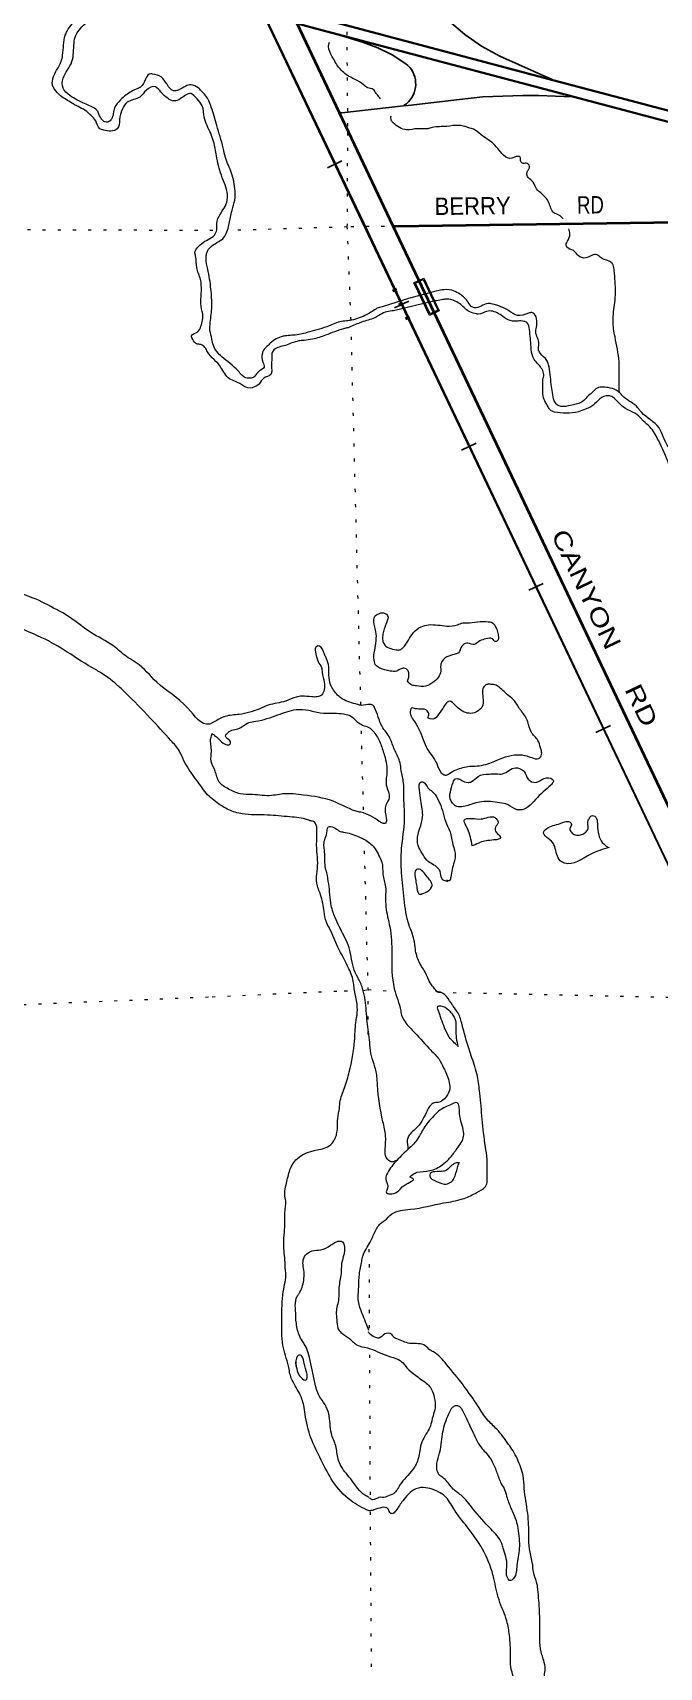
# Model space of a CAD drawing. Header units: feet. Extents: x -6 to 252658, y -374658 to -170635.
# Drawn here: x 113681 to 118007, y -203952 to -192670 of the extents above; entities that cross this region are included whole.
import ezdxf

# ---------------------------------------------------------------- set-up
doc = ezdxf.new("R2010")
doc.units = ezdxf.units.FT
doc.header["$LTSCALE"] = 70
doc.linetypes.add('DOTTED', pattern=[1.5, 0.3, -1.2])
for name, color, linetype, lineweight in [('18', 7, 'Continuous', 35), ('19', 7, 'Continuous', 25), ('26', 7, 'Continuous', 40), ('27', 7, 'Continuous', 13), ('30', 7, 'Continuous', 13), ('34', 7, 'Continuous', 25), ('39', 7, 'Continuous', 13), ('61', 7, 'Continuous', 13), ('7', 7, 'DOTTED', 13)]:
    doc.layers.add(name, color=color, linetype=linetype, lineweight=lineweight)

msp = doc.modelspace()

# ---------------------------------------------------------------- linework, layer by layer
at = {"layer": '18'}
for p, q in [((117417.56, -193113.33), (115746.32, -192671.2)), ((118753.66, -193389.21), (117281.18, -192999.66))]:
    msp.add_line(p, q, dxfattribs=at)
for points in [[(117281.18, -192999.66), (115617.65, -192559.58), (115573.88, -192548)], [(115746.32, -192671.2), (115599.2, -192632.28), (115505.7, -192607.54)], [(120067.96, -193779.95), (119774.53, -193731.86), (119626.89, -193697.23), (119607.36, -193692.64), (119586.89, -193687.23), (117417.56, -193113.33)]]:
    msp.add_lwpolyline(points, dxfattribs=at)
at = {"layer": '19'}
for points in [[(117281.18, -192999.66), (117271, -192995.12), (116904.7, -192831.49), (116780.24, -192763.56), (116663.56, -192682.99), (116555.95, -192590.67), (116458.57, -192487.61), (116441.82, -192467.12), (116425.42, -192447.06), (116411.85, -192427.12), (116407.02, -192420.02), (116363.59, -192365.7), (116314.71, -192316.23), (116260.94, -192272.14), (116231.51, -192253.44), (116200.29, -192237.92), (116167.61, -192225.75), (116133.84, -192217.06), (116099.35, -192211.95), (116064.52, -192210.47), (116029.72, -192212.64)], [(116240.75, -193175.52), (116246.54, -193171.73), (116261.41, -193160.57), (116275.04, -193147.92), (116287.26, -193133.9), (116297.96, -193118.69), (116307.01, -193102.45), (116314.31, -193085.34), (116319.78, -193067.57), (116323.37, -193049.32), (116325.03, -193030.8), (116324.74, -193012.2), (116322.51, -192993.74), (116318.36, -192975.61), (116312.34, -192958.02), (116304.52, -192941.15), (116294.97, -192925.19), (116283.81, -192910.31), (116271.15, -192896.69), (116257.14, -192884.46), (116162.74, -192824.19), (116062.56, -192774.12), (115957.69, -192734.8), (115756.18, -192674.17), (115746.32, -192671.2)], [(116240.75, -193175.52), (116272, -193172.05), (116489, -193147.05), (116627.11, -193130.95), (116788.5, -193112.35), (117065.02, -193103.6), (117172, -193103.05), (117407.56, -193112.91), (117417.56, -193113.33)], [(115798.66, -193224.64), (115815, -193222.83), (116240.75, -193175.52)]]:
    msp.add_lwpolyline(points, dxfattribs=at)
at = {"layer": '26'}
for p, q in [((115798.66, -193224.64), (115505.7, -192607.54)), ((118121.06, -198116.59), (116454.97, -194607.11))]:
    msp.add_line(p, q, dxfattribs=at)
for points in [[(116454.97, -194607.11), (116169.59, -194006.01), (115798.66, -193224.64)], [(116169.59, -194006.01), (116186, -194005.81), (118454.83, -193973.94), (118481.85, -193973.04)]]:
    msp.add_lwpolyline(points, dxfattribs=at)
at = {"layer": '34'}
for p, q in [((115715.01, -193602.95), (115814.88, -193555.42)), ((116047.23, -194154.32), (118502.9, -199330.27)), ((116178.1, -194570), (116277.98, -194522.47)), ((116642.32, -195551.55), (116742.19, -195504.02)), ((117105.41, -196518.6), (117205.29, -196471.07)), ((117569.63, -197500.16), (117669.5, -197452.63))]:
    msp.add_line(p, q, dxfattribs=at)
at = {"layer": '34', "lineweight": 13}
msp.add_lwpolyline([(111225.53, -184025.6), (113413, -188635.05), (115167.72, -192322.33), (115998.91, -194068.95), (122127.45, -206947.18)], dxfattribs=at)
at = {"layer": '34'}
for points in [[(116047.23, -194154.32), (115991.55, -194036.96), (115139.17, -192249.56)], [(115291.08, -192579), (115999.9, -194068.48), (122128.44, -206946.71)]]:
    msp.add_lwpolyline(points, dxfattribs=at)
at = {"layer": '34', "linetype": 'DOTTED', "lineweight": 100}
msp.add_arc((121977.52, -191872.05), 6344.06, 203.86075, 206.2472, dxfattribs=at)
at = {"layer": '39'}
for p, q in [((115030.94, -194022.93), (115054.5, -193908.18)), ((116430, -194464.05), (116276.15, -194504.71)), ((116276.15, -194504.71), (116094.29, -194562.82)), ((116457, -194522.05), (116171.48, -194589.08))]:
    msp.add_line(p, q, dxfattribs=at)
for points in [[(114952.53, -194030.82), (114954.67, -193970.48), (114986.98, -193904.17), (115015.23, -193857.97), (115025.42, -193787.59), (114983.49, -193654.76), (114949.61, -193519.93), (114929.72, -193421.33), (114909.73, -193364.98), (114865.75, -193254.26), (114851.84, -193175.8), (114815.76, -193127.45), (114771.61, -193091.16), (114699.17, -193127.22), (114658.93, -193141.22), (114572.61, -193086.74), (114566.59, -193080.7), (114528.47, -193044.41), (114466.1, -193066.42), (114419.76, -193114.6), (114333.24, -193150.63), (114300.99, -193194.81), (114280.72, -193271.2), (114264.5, -193333.53), (114220.24, -193349.53), (114172.01, -193343.4), (114143.88, -193333.28), (114115.86, -193278.92), (114081.76, -193240.64), (114053.67, -193214.44), (113957.3, -193159.94), (113951.28, -193155.91), (113872.99, -193105.46), (113830.87, -193059.12), (113818.85, -193034.97), (113816.91, -193006.8), (113841.17, -192938.46), (113877.51, -192868.14), (113887.65, -192825.92), (113906.04, -192687.17), (113918.16, -192659.04), (114004.82, -192560.66), (114059.23, -192498.41), (114065.31, -192474.28), (114061.35, -192448.13), (114063.38, -192438.08), (114055.5, -192363.64), (114038.7, -192320.57)], [(115054.5, -193908.18), (115057.36, -193894.25), (115075.6, -193825.91), (115077.74, -193763.56), (115053.89, -193638.81), (115011.9, -193532.12), (114995.96, -193465.72), (114952.07, -193310.76), (114914.15, -193183.96), (114874.12, -193103.43), (114844.03, -193071.2), (114823.97, -193051.04), (114773.76, -193030.82), (114737.55, -193038.8), (114685.22, -193066.86), (114653.05, -193070.81), (114610.93, -193030.5), (114606.92, -193024.46), (114566.82, -192976.11), (114508.56, -192955.88), (114496.5, -192953.84), (114425.94, -193046.23), (114405.81, -193056.24), (114325.31, -193100.33), (114287.04, -193134.45), (114246.72, -193188.68), (114224.44, -193267.07), (114204.3, -193285.13), (114172.13, -193283.06), (114154.08, -193264.92), (114134.07, -193220.63), (114130.07, -193212.58), (114116.03, -193198.47), (114039.72, -193160.1), (113937.31, -193103.59), (113891.19, -193053.21), (113891.34, -192984.83), (113951.89, -192870.29), (113966.24, -192741.6), (113978.41, -192689.33), (114010.68, -192641.12), (114095.29, -192554.8), (114125.55, -192506.59), (114143.76, -192452.32), (114133.88, -192373.86), (114133.9, -192367.82), (114129.6, -192350.47)], [(116081.99, -193127.62), (116060.2, -193099.76), (116052.18, -193089.69), (116032.14, -193061.49), (115993.97, -193051.36), (115963.86, -193029.18), (115847.41, -192960.56), (115781.22, -192892.04), (115759.19, -192853.78), (115739.16, -192817.54), (115725.24, -192749.12), (115729.51, -192735.53)], [(117343.96, -193954.53), (117312.83, -193928.93), (117278.69, -193912.77), (117244.67, -193844.32), (117188, -193776.05), (117160, -193749.05), (117136, -193703.05), (117102.31, -193669.05), (117094.31, -193654.95), (117096.37, -193626.8), (117100.41, -193618.76), (117110.5, -193602.69), (117094.48, -193572.49), (117066.33, -193572.44), (117050.28, -193560.33), (117048.31, -193544.24), (117046.33, -193528.14), (117034.28, -193524.1), (116973.94, -193538.06), (116919.74, -193503.75), (116881.64, -193457.42), (116795.34, -193388.86), (116789.32, -193384.82), (116735.14, -193342.48), (116685, -193325.05), (116662, -193317.05), (116624, -193310.05), (116539, -193317.05), (116439, -193325.05), (116408, -193333.05), (116339, -193333.05), (116262, -193340.05), (116170.35, -193293.07), (116156.32, -193272.93), (116154.99, -193243.78)], [(115900.12, -199270.12), (115896.19, -199229.89), (115864.24, -199131.27), (115788.17, -198982.29), (115730.15, -198853.45), (115708.14, -198809.16), (115692.21, -198736.72), (115668.34, -198620.02), (115642.38, -198539.52), (115642.51, -198479.18), (115648.71, -198400.76), (115642.85, -198322.31), (115643.1, -198205.65), (115619.18, -198115.09), (115595.07, -198109.01), (115578.99, -198102.95), (115456.41, -198082.59), (115301.66, -198070.21), (115126.78, -198061.82), (115034.37, -198033.48), (114954.06, -197985.05), (114869.8, -197908.45), (114831.72, -197856.08), (114725.52, -197694.96), (114693.5, -197628.53), (114635.36, -197556.01), (114492.96, -197400.85), (114318.46, -197223.52), (114262.28, -197171.11), (114131.82, -197076.32), (114113.75, -197066.22), (113919.02, -196945.16), (113744.34, -196846.27), (113517.42, -196733.18), (113493.33, -196715.04), (113340.71, -196642.32), (113278.47, -196608.01), (113182.06, -196569.6), (113009.28, -196523.01), (112969.09, -196514.87), (112918.83, -196516.78), (112806.34, -196478.36), (112719.97, -196441.98), (112595.51, -196361.28), (112396.75, -196242.23), (112384.7, -196234.16), (112272.38, -196119.28), (112150.02, -195992.33), (112097.85, -195943.96), (112047.77, -195863.41), (111985.73, -195730.54), (111959.77, -195654.06), (111943.91, -195551.45), (111974.5, -195346.36), (111971, -195260.05), (111968, -195251.05), (111972, -195223.05), (111973.03, -195092.93), (111925.08, -194952.04), (111919.14, -194911.81), (111919.15, -194903.76), (111917.54, -194720.72), (111912, -194650.05), (111912, -194576.05), (111899, -194540.05), (111873.81, -194487.33), (111882.02, -194406.89), (111896.4, -194262.1), (111896.75, -194101.19), (111900.94, -194020.75)], [(115857.71, -194706.42), (115825.53, -194714.39), (115702.81, -194758.4), (115612, -194786.05), (115553.96, -194794.31), (115515.77, -194798.26), (115425.24, -194828.24), (115346.77, -194860.26), (115332.65, -194884.38), (115332.58, -194916.56), (115328.43, -194972.86), (115331, -195006.05), (115324.3, -195029.17), (115275.99, -195055.23), (115243.73, -195095.39), (115201.47, -195119.44), (115195.43, -195121.44), (115139.18, -195109.26), (115080.95, -195076.97), (115038.77, -195058.77), (114980.64, -194980.22), (114888.4, -194873.44), (114870.37, -194843.23), (114842.27, -194823.06), (114812.13, -194816.96), (114786.06, -194788.76), (114778.07, -194762.59), (114820.35, -194734.51), (114842.54, -194696.35), (114854.78, -194611.9), (114840.87, -194539.46), (114840.89, -194529.4), (114839.21, -194374.53), (114813.26, -194292.01), (114805.39, -194211.54), (114801.42, -194185.39), (114811.52, -194163.28), (114892.08, -194097.07), (114936.37, -194066.99), (114952.53, -194030.82)], [(115847.76, -194660.13), (115801.51, -194666.08), (115710.97, -194700.09), (115574.19, -194740.04), (115529.93, -194752.02), (115433.43, -194761.89), (115409.29, -194765.86), (115320.73, -194813.96), (115300.59, -194834.03), (115274.4, -194862.14), (115266.31, -194882.23), (115270.19, -194944.59), (115278.16, -194978.8), (115247, -195005.05), (115213.7, -195041.03), (115207.66, -195047.05), (115183.51, -195055.05), (115153.37, -195052.97), (115099.2, -195004.6), (114986.83, -194907.83), (114928.7, -194829.27), (114918.74, -194785), (114904.79, -194726.64), (114906.93, -194670.33), (114917.21, -194561.74), (114911.45, -194441.05), (114889.63, -194302.22), (114877.72, -194229.79), (114881.82, -194193.59), (114887.88, -194177.52), (114978.51, -194103.27), (114984.55, -194099.26), (115030.94, -194022.93)], [(117731, -195152.05), (117730.36, -195136.56), (117730.64, -195007.84), (117728.77, -194941.46), (117701, -194770.44), (117687.16, -194659.79), (117699.51, -194533.1), (117703.67, -194462.72), (117695.96, -194311.86), (117688.01, -194273.62), (117669.96, -194251.47), (117611.71, -194229.22), (117583.61, -194207.04), (117577.59, -194203.01), (117499.14, -194224.97), (117446.91, -194208.78), (117440.89, -194202.73), (117414.82, -194174.52), (117368.64, -194150.29), (117364.67, -194126.15), (117372.74, -194110.07), (117388.95, -194057.81), (117381.81, -194024.82)], [(117279.89, -195212.09), (117260.03, -195097.4), (117242.24, -194962.61), (117230.24, -194932.42), (117184.11, -194882.05), (117172.11, -194855.87), (117176.21, -194819.68), (117154.27, -194735.16), (117160.41, -194690.92), (117160.42, -194684.89), (117160.48, -194658.74), (117142.49, -194610.43), (117126.42, -194602.36), (117104.3, -194606.34), (117027.87, -194622.27), (116967.64, -194589.97), (116855.17, -194543.48), (116823.01, -194539.39), (116730.47, -194569.38), (116708.38, -194559.28), (116682.32, -194523.03), (116620.12, -194468.59), (116573.92, -194448.39), (116505, -194446.05), (116430, -194464.05)], [(116040.12, -194584.24), (116024.8, -194594.11), (115986.57, -194616.16), (115881.95, -194654.17), (115847.76, -194660.13)], [(116171.48, -194589.08), (116125.31, -194596.33), (116081.05, -194616.35), (116042.8, -194638.41), (115950.26, -194668.38), (115940.21, -194672.39), (115857.71, -194706.42)], [(116094.29, -194562.82), (116059.03, -194572.06), (116040.12, -194584.24)], [(118288.99, -196159.43), (118214.76, -196096.93), (118182.67, -196058.65), (118144.63, -195988.19), (118126.68, -195919.76), (118112.87, -195803.08), (118065, -195628), (117992.98, -195468.96), (117932.86, -195382.36), (117886.71, -195340.03), (117878.7, -195329.95), (117758.25, -195253.28), (117702.08, -195198.86), (117669.96, -195178.69), (117639.81, -195176.62), (117533.09, -195252.83), (117496.88, -195268.85), (117448.6, -195286.85), (117362.12, -195296.73), (117283.75, -195288.53), (117253.63, -195274.39), (117239.6, -195252.24), (117215.56, -195211.97), (117203.6, -195165.68), (117201.78, -195077.18), (117201.8, -195071.14), (117205, -195055.05), (117207.88, -195047.02), (117185.92, -194976.57), (117133.8, -194908.09), (117121.89, -194839.68), (117110.09, -194718.98), (117094.11, -194672.69), (117072.01, -194662.59), (117031.81, -194660.49), (116993.62, -194660.41), (116935.37, -194636.16), (116897.23, -194609.94), (116814.85, -194593.69), (116756.51, -194613.68), (116744.45, -194611.65), (116698.25, -194597.47), (116636.04, -194547.07), (116597.89, -194522.86), (116537.62, -194508.65), (116503.43, -194514.62), (116457, -194522.05)], [(118600.46, -198020.46), (118544.49, -197919.83), (118542.58, -197871.56), (118556.8, -197805.22), (118566.94, -197765), (118567.09, -197696.62), (118571.27, -197624.22), (118565.35, -197569.91), (118565.37, -197563.88), (118571.67, -197441.2), (118605, -197315.05), (118626.33, -197262.31), (118632.55, -197173.82), (118630.75, -197081.3), (118648.96, -197021), (118691.48, -196884.31), (118721.91, -196757.66), (118723.98, -196729.51), (118708, -196685.23), (118683.94, -196653), (118641.72, -196656.94), (118613.5, -196691.08), (118587.33, -196707.11), (118577.3, -196703.07), (118557.21, -196692.97), (118545.23, -196658.75), (118543.32, -196610.48), (118555.49, -196560.22), (118617.9, -196518.11), (118660.27, -196447.8), (118636.25, -196401.5), (118541.95, -196316.83), (118479.74, -196264.4), (118443.66, -196218.07), (118409.55, -196189.85), (118311.24, -196101.15), (118226.97, -196024.56), (118190.9, -195974.2), (118188.9, -195968.16), (118169.05, -195851.47), (118157.17, -195768.98), (118141.2, -195716.65), (118105.31, -195579.81), (118069.23, -195529.46), (118015.21, -195416.71), (118005.19, -195398.59), (117882.81, -195289.73), (117858.75, -195259.52), (117762.42, -195184.9), (117708.24, -195136.53), (117654, -195120.33), (117569.55, -195128.2), (117537.32, -195160.31), (117529.27, -195166.34), (117468.84, -195220.51), (117394.41, -195242.49), (117330.06, -195250.41), (117301.95, -195238.28), (117279.89, -195212.09)], [(116470.98, -199289.37), (116412.87, -199204.77), (116394.86, -199164.52), (116348.8, -199083.97), (116322.86, -198997.44), (116312.95, -198929.03), (116279, -198830.41), (116245.2, -198651.34), (116227.51, -198468.28), (116227.86, -198303.35), (116248.41, -198098.25), (116242.76, -197925.27), (116240.91, -197848.84), (116225.02, -197762.31), (116217.09, -197710.01), (116183.09, -197627.48), (116179.09, -197619.42), (116147.1, -197538.91), (116093, -197458.35), (116041.01, -197327.51), (116033, -197315.42), (116010.9, -197307.34), (115950.58, -197313.26), (115924.46, -197307.17), (115818.01, -197268.74), (115785.9, -197242.53), (115737.8, -197170.03), (115725.88, -197105.64), (115722.02, -197031.21), (115704.04, -196978.88), (115698.04, -196966.8), (115688.05, -196940.64), (115649.93, -196902.35), (115635.84, -196912.37), (115635.74, -196956.63), (115651.71, -197012.98), (115673.74, -197051.23), (115679.69, -197085.44), (115693.62, -197153.85), (115693.5, -197204.13), (115675.34, -197242.31), (115645.15, -197254.31), (115606.96, -197254.24), (115540.63, -197250.09), (115500.42, -197256.04), (115432.01, -197282.05), (115425.97, -197284.05), (115307.31, -197311.97), (115248.96, -197335.99), (115106.15, -197375.93), (115009.63, -197389.81), (114933.15, -197427.88), (114900.96, -197441.89), (114752.44, -197332.99), (114537.73, -197153.56), (114395.28, -197018.52), (114339.07, -196984.21), (114252.79, -196913.65), (114100.21, -196820.82), (113857.32, -196657.42), (113845.26, -196651.37), (113684.62, -196572.61), (113614.31, -196546.33), (113546.07, -196499.92), (113536.04, -196487.84), (113528.13, -196429.5), (113520, -196402.05), (113516.18, -196373.15), (113391.53, -196382.97), (113377.43, -196390.98), (113353.3, -196398.98), (113285.06, -196346.55), (113228.89, -196290.13), (113190.79, -196245.8), (113130.69, -196153.17), (113122.68, -196139.07), (113066.57, -196052.47), (113024.44, -196014.17), (112976.24, -195989.94), (112883.84, -195959.59), (112781.35, -195939.27), (112749.23, -195923.12), (112666.86, -195894.8), (112731.09, -195945.21), (112837.53, -195993.69), (112873.7, -195999.79), (112978.17, -196026.15), (113000.25, -196044.3), (113042.38, -196086.62), (113060.32, -196157.05), (113062.31, -196163.08), (113078.25, -196229.49), (113126.37, -196287.91), (113188.4, -196424.8), (113190.28, -196483.13), (113121.96, -196472.94), (113047.66, -196434.58)], [(116269.39, -197147.06), (116276.73, -197088.64), (116264.72, -197064.48), (116238.61, -197056.39), (116224.53, -197060.37), (116194.33, -197076.4), (116148.1, -197076.31), (116077.78, -197056.07), (116051.69, -197037.91), (116037.7, -197001.68), (116041.87, -196931.29), (116052.06, -196866.95), (116050.18, -196804.59), (116036.29, -196720.09), (116048.42, -196691.96), (116062.51, -196683.94), (116092.68, -196673.94), (116130.84, -196692.13), (116122.68, -196744.4), (116098.39, -196822.79), (116096.31, -196856.98), (116104.28, -196887.16), (116190.63, -196929.58), (116216.77, -196929.63), (116236.9, -196915.59), (116309.49, -196811.14), (116361.85, -196771.03), (116414.15, -196757.05), (116540.77, -196765.35), (116613.15, -196757.45), (116651.39, -196743.45), (116687.57, -196743.52), (116695.6, -196743.54), (116770.01, -196733.63), (116824.28, -196735.75), (116848.39, -196739.82), (116876.47, -196770.05), (116896.41, -196842.5), (116894.37, -196860.59), (116874.24, -196872.62), (116854.17, -196854.47), (116809.96, -196854.39), (116767.71, -196868.38), (116729.46, -196892.44), (116685.25, -196884.31), (116677.21, -196884.29), (116642.99, -196904.33), (116620.78, -196950.55), (116602.67, -196958.56), (116554.4, -196972.54), (116506.06, -197010.66), (116497.97, -197036.79), (116495.84, -197089.08), (116473.65, -197129.26), (116449.47, -197151.34), (116395.14, -197181.39), (116330.81, -197179.25), (116300.67, -197173.16), (116266.55, -197148.96)], [(116409.87, -197400.42), (116414.82, -197372.51), (116398.8, -197346.33), (116324.44, -197336.13), (116296.3, -197332.05), (116288.24, -197346.1), (116316.21, -197424.6), (116384.24, -197567.54), (116412.26, -197627.94), (116446.34, -197672.25), (116476.37, -197730.64), (116514.43, -197789.05), (116534.52, -197795.12), (116566.73, -197777.08), (116617.04, -197753.04), (116709.55, -197733.12), (116719.6, -197733.13), (116836.24, -197711.25), (116926.78, -197675.22), (117005.22, -197655.27), (117059.5, -197655.38), (117125.79, -197673.62), (117174.03, -197679.74), (117188.13, -197667.7), (117194.23, -197635.54), (117186.25, -197605.35), (117168.26, -197555.03), (117122.16, -197496.61), (117098.19, -197426.17), (117056.13, -197353.68), (117048.11, -197343.61), (117006.03, -197281.17), (116967.92, -197246.9), (116901.7, -197188.45), (116871.58, -197170.28), (116845.45, -197168.22), (116817.31, -197168.16), (116801.21, -197178.18), (116787.07, -197208.32), (116788.98, -197258.61), (116780.79, -197326.98), (116768.69, -197341.04), (116716.37, -197367.08), (116670.15, -197362.97), (116603.91, -197318.58), (116597.89, -197312.54), (116557.74, -197284.3), (116537.61, -197296.32), (116511.39, -197334.49), (116475.1, -197384.7), (116424.8, -197406.72), (116410.74, -197398.65), (116412.75, -197398.65)], [(114920.92, -197508.31), (114910.8, -197540.47), (114914.63, -197630.98), (114912.47, -197697.35), (114940.46, -197767.8), (114968.44, -197842.27), (115032.67, -197890.67), (115113.01, -197923.02), (115199.43, -197929.22), (115330.08, -197935.52), (115384.38, -197927.58), (115480.88, -197923.74), (115551.22, -197931.93), (115754.16, -197974.58), (115936.93, -198049.35), (115946.98, -198051.39), (116073.49, -198113.98), (116095.57, -198126.1), (116115.68, -198126.14), (116121.79, -198089.95), (116113.86, -198037.64), (116119.97, -198001.45), (116142.2, -197949.2), (116136.25, -197910.97), (116122.28, -197862.68), (116126.5, -197768.15), (116104.66, -197643.42), (116074.68, -197560.89), (116030.61, -197490.41), (116002.52, -197466.22), (115958.33, -197450.03), (115898.12, -197403.66), (115892.1, -197397.61), (115843.9, -197375.38), (115711.25, -197367.08), (115622, -197356.05), (115587, -197347.05), (115500.22, -197342.52), (115373.5, -197378.48), (115220.63, -197422.42), (115172.36, -197432.38), (115097.89, -197474.47), (115055.66, -197484.44), (115021.43, -197508.51), (115011.34, -197526.58), (115045.44, -197562.86), (115041.37, -197582.96), (115035.34, -197584.97), (114985.12, -197564.75), (114936.97, -197520.4), (114920.92, -197508.31)], [(117272.16, -197852.91), (117165.4, -197949.24), (117056.66, -198033.49), (117026.51, -198033.43), (116962.26, -197999.11), (116904, -197984.92), (116779.38, -197978.63), (116727.08, -197990.59), (116644.62, -198012.56), (116608.44, -198010.47), (116590.36, -198000.38), (116560.33, -197941.99), (116564.42, -197911.84), (116582.66, -197845.49), (116602.82, -197819.39), (116628.94, -197823.47), (116636.98, -197827.5), (116687.19, -197845.7), (116709.32, -197839.71), (116755.63, -197803.6), (116832.05, -197787.67), (116882.31, -197785.76), (116924.53, -197785.84), (117013.07, -197743.78), (117041.2, -197749.87), (117073.32, -197770.05), (117101.35, -197822.4), (117153.57, -197844.63), (117211.92, -197818.6), (117270.2, -197824.74), (117276.22, -197834.82), (117266.12, -197852.9)], [(116547, -198531.27), (116504.83, -198509.06), (116492.89, -198456.75), (116478.86, -198436.61), (116402.58, -198382.14), (116368.52, -198331.79), (116342.5, -198279.45), (116336.55, -198243.23), (116352.81, -198160.81), (116373.08, -198082.4), (116369.17, -198030.11), (116351.37, -197897.32), (116363.55, -197841.04), (116371.59, -197841.05), (116421.73, -197895.45), (116431.77, -197901.51), (116465.86, -197939.79), (116497.88, -198004.21), (116543.81, -198147.11), (116561.82, -198185.36), (116581.73, -198273.9), (116597.64, -198354.38), (116589.51, -198394.58), (116567.17, -198499.13), (116557.07, -198523.24), (116549.02, -198525.24), (116541, -198519.19)], [(116714.38, -198282.2), (116684.48, -198167.51), (116670.47, -198141.33), (116660.49, -198105.11), (116708.77, -198093.14), (116777.11, -198097.29), (116871.61, -198087.43), (116889.66, -198105.56), (116893.65, -198119.65), (116875.49, -198153.81), (116879.43, -198188.01), (116903.5, -198210.18), (116911.52, -198224.28), (116865.24, -198242.29), (116768.71, -198260.19), (116760.66, -198264.2), (116709.72, -198283.49)], [(117661.18, -198294.16), (117530.42, -198342.17), (117353.38, -198402.15), (117323.26, -198386), (117285.28, -198289.39), (117271.27, -198261.19), (117209.12, -198184.64), (117227.26, -198164.57), (117321.81, -198128.56), (117362.05, -198114.55), (117386.17, -198116.62), (117400.2, -198134.75), (117388.07, -198162.88), (117400.08, -198189.05), (117426.18, -198207.2), (117462.36, -198207.28), (117492.54, -198193.26), (117502.61, -198185.23), (117514.72, -198161.13), (117514.83, -198108.83), (117524.93, -198090.75), (117539.03, -198074.69), (117553.1, -198074.71), (117581.07, -198155.22), (117623.04, -198269.95), (117652.09, -198292.59)], [(116190.69, -200455.06), (116170.93, -200463.34), (116138.79, -200455.22), (116114.76, -200408.92), (116114.83, -200374.73), (116117.04, -200284.23), (116099.15, -200187.66), (116061.51, -199934.16), (116057.63, -199873.81), (116037.7, -199789.3), (116015.76, -199712.83), (116007.88, -199638.39), (115990.09, -199497.58), (115976.34, -199346.7), (115960.42, -199274.26), (115930.42, -199201.8), (115924.41, -199191.73), (115878.49, -199046.82), (115858.57, -198966.33), (115828.55, -198901.92), (115768.51, -198777.1), (115742.55, -198696.6), (115732.67, -198620.15), (115710.88, -198469.26), (115700.92, -198424.99), (115695.14, -198310.34), (115691.2, -198274.12), (115713.51, -198179.64), (115721.61, -198151.5), (115739.71, -198149.53), (115814.01, -198185.88), (115826.07, -198187.91), (115928.52, -198218.28), (115980.74, -198244.54), (116044.94, -198302.99), (116070.96, -198351.31), (116090.97, -198395.6), (116098.83, -198480.09), (116116.74, -198564.6), (116116.59, -198635), (116130.36, -198771.79), (116146.29, -198842.21), (116159.97, -199025.27), (116177.53, -199270.67), (116221.43, -199421.61), (116223.41, -199433.68), (116251.42, -199498.1), (116319.61, -199572.65), (116429.91, -199693.55), (116486.05, -199756.01), (116518.09, -199814.39), (116554.08, -199904.98), (116560, -199955.27), (116535.75, -200015.55), (116479.38, -200053.66), (116447.2, -200057.61), (116431.1, -200069.66), (116396.8, -200125.89), (116326.21, -200234.36), (116275.85, -200286.55), (116267.68, -200342.85), (116269.67, -200352.92), (116271.77, -200375.48)], [(116354.3, -198616.36), (116406.15, -198597.36), (116438.4, -198557.2), (116426.4, -198525), (116404.35, -198496.8), (116338.12, -198444.37), (116326.05, -198450.38), (116319.94, -198486.56), (116333.82, -198575.09), (116339.79, -198603.26), (116349.5, -198616.39), (116367.91, -198615.38)], [(116002.9, -202872.45), (115876.41, -202801.8), (115754.08, -202668.83), (115671.97, -202521.85), (115601.95, -202368.85), (115562.1, -202205.86), (115552.18, -202143.5), (115522.21, -202060.97), (115466.15, -201956.28), (115446.23, -201873.78), (115408.34, -201728.89), (115400.69, -201551.89), (115411.15, -201358.83), (115427.52, -201228.14), (115423.58, -201187.9), (115423.61, -201175.83), (115413.84, -201045.08), (115422.2, -200896.27), (115424.45, -200785.65), (115428.55, -200749.46), (115420.66, -200681.07), (115430.84, -200622.75), (115453.14, -200530.28), (115497.54, -200449.93), (115600.19, -200391.81), (115632.37, -200383.82), (115726.91, -200353.84), (115767.22, -200305.66), (115779.36, -200269.47), (115791.73, -200128.72), (115795.78, -200110.61), (115801.94, -200054.31), (115834.32, -199951.8), (115866.72, -199843.27), (115903.37, -199628.13), (115911.68, -199503.45), (115921.88, -199433.07), (115918.02, -199360.67), (115900.12, -199270.12)], [(116001.57, -201627.5), (115955.59, -201510.76), (115929.63, -201426.24), (115931.86, -201327.69), (115936.07, -201239.2), (115952.34, -201150.75), (115960.46, -201114.55), (116010.93, -201018.12), (116045.27, -200943.77), (116089.62, -200883.52), (116109.75, -200869.49), (116160.1, -200823.32), (116288.83, -200791.41), (116518.08, -200747.61), (116648.81, -200719.72), (116735.32, -200681.68), (116747.4, -200675.67), (116805.78, -200633.55), (116815.88, -200615.47), (116817.98, -200575.25), (116818.26, -200444.51), (116806.38, -200360.02), (116784.68, -200168.91), (116766.97, -199989.87), (116751.14, -199873.19), (116733.2, -199806.78), (116693.26, -199686.02), (116645.38, -199516.99), (116617.41, -199436.48), (116583.34, -199388.14), (116579.33, -199382.1), (116479.02, -199289.38), (116470.98, -199289.37)], [(116614.91, -199661.73), (116556.75, -199603.29), (116524.72, -199538.87), (116478.76, -199410.05), (116476.79, -199391.95), (116498.91, -199387.97), (116551.12, -199414.23), (116571.17, -199436.38), (116601.19, -199496.79), (116601.08, -199549.08), (116616.9, -199669.79)], [(116184.74, -200463.48), (116124.5, -200553.75), (116118.4, -200583.9), (116132.37, -200632.2), (116124.23, -200678.44), (116146.33, -200684.53), (116196.62, -200670.54), (116248.98, -200624.39), (116305.37, -200578.24), (116287.29, -200570.17), (116305.43, -200550.09), (116335.62, -200536.07), (116422.07, -200524.17), (116508.6, -200484.13), (116552.91, -200446), (116599.27, -200387.77), (116603.3, -200381.74), (116653.74, -200297.37), (116655.83, -200257.15), (116627.97, -200130.38), (116612.04, -200055.94), (116559.75, -200071.92), (116483.27, -200114), (116451.03, -200146.12), (116408.72, -200192.3), (116358.29, -200270.63), (116326.02, -200322.86), (116267.59, -200381.07), (116184.75, -200464.69)], [(116625.97, -200469.41), (116599.09, -200472.24), (116538.68, -200520.39), (116516.54, -200528.38), (116422.02, -200552.34), (116425.99, -200572.45), (116452.08, -200590.61), (116522.38, -200616.89), (116544.5, -200614.93), (116578.72, -200594.88), (116596.89, -200560.73), (116619.15, -200486.36), (116627.24, -200466.26)], [(116003.1, -202779.94), (115972.98, -202763.79), (115886.76, -202665.07), (115810.59, -202564.36), (115790.59, -202516.05), (115772.7, -202423.49), (115742.73, -202338.96), (115724.93, -202202.17), (115698.94, -202139.76), (115658.87, -202079.35), (115628.91, -201986.77), (115591.09, -201813.73), (115573.13, -201753.36), (115525.07, -201668.79), (115501.14, -201578.23), (115497.21, -201533.98), (115497.23, -201525.94), (115507.58, -201391.2), (115519.67, -201373.13), (115552.03, -201282.69), (115554.16, -201224.36), (115552.37, -201127.82), (115582.59, -201091.68), (115610.77, -201077.66), (115669.07, -201071.74), (115737.5, -201039.69), (115767.69, -201019.65), (115787.8, -201011.64), (115815.95, -201013.71), (115831.98, -201039.88), (115833.94, -201062.01), (115833.92, -201068.05), (115813.6, -201168.57), (115809.44, -201234.93), (115795.16, -201331.44), (115792.98, -201409.88), (115776.7, -201500.34), (115780.61, -201552.65), (115788.52, -201613), (115808.56, -201641.2), (115860.75, -201677.51), (115916.93, -201725.88), (115991.25, -201748.16), (116131.85, -201802.74), (116206.17, -201829.04), (116246.31, -201861.3), (116252.32, -201869.36), (116372.71, -201972.16), (116432.89, -202030.61), (116452.85, -202090.98), (116458.74, -202161.39), (116444.55, -202215.66), (116424.28, -202292.05), (116396.03, -202344.29), (116367.77, -202396.52), (116353.57, -202458.84), (116327.24, -202551.3), (116303.03, -202589.47), (116216.37, -202693.88), (116172.01, -202754.13), (116125.74, -202774.15), (116115.67, -202778.15), (116071.45, -202780.08), (116029.2, -202796.07), (116017.15, -202792.03), (116007.11, -202783.96)], [(117492.5, -204571.62), (117450.71, -204498.39), (117386.63, -204389.66), (117366.64, -204335.31), (117308.67, -204188.38), (117298.7, -204146.13), (117252.64, -204071.62), (117232.56, -204057.51), (117214.58, -204007.19), (117218.7, -203964.96), (117208.78, -203904.6), (117196.79, -203866.36), (117181.09, -203693.37), (117179.39, -203548.56), (117165.65, -203395.68), (117163.68, -203381.6), (117141.71, -203313.17), (117129.84, -203226.67), (117109.94, -203134.11), (117106.1, -203047.63), (117098.4, -202890.74), (117074.65, -202717.72), (117066.8, -202631.22), (117050.85, -202574.88), (116996.82, -202458.12), (116966.76, -202413.81), (116884.58, -202309.06), (116820.39, -202244.58), (116754.26, -202147.91), (116658.07, -202010.95), (116652.05, -202002.9), (116537.78, -201861.88), (116447.51, -201775.22), (116425.42, -201763.11), (116391.31, -201732.87), (116343.1, -201718.69), (116284.81, -201716.57), (116194.43, -201684.2), (116174.34, -201674.11), (116158.31, -201653.96), (116112.07, -201651.86), (116069.8, -201679.93), (116043.68, -201673.85), (116005.55, -201647.63), (115999.54, -201637.56)], [(115500.5, -201875.9), (115518.47, -201932.24), (115534.5, -201952.39), (115568.64, -201968.55), (115572.68, -201962.52), (115572.76, -201922.3), (115554.82, -201855.9), (115538.85, -201805.58), (115528.81, -201797.52), (115502.63, -201817.57), (115500.5, -201875.9), (115496.54, -201843.71)], [(116972.78, -203351.05), (116974.06, -203354.12), (116972.77, -203353.06), (116954.9, -203250.45), (116929.03, -203129.73), (116919.05, -203097.53), (116844.89, -202998.83), (116720.56, -202857.8), (116638.34, -202765.12), (116576.14, -202714.71), (116520, -202648.23), (116491.9, -202628.06), (116473.88, -202595.85), (116471.98, -202543.55), (116490.22, -202473.19), (116492.26, -202465.16), (116512.66, -202326.42), (116553.12, -202203.82), (116573.31, -202165.65), (116587.4, -202151.6), (116613.56, -202145.61), (116657.66, -202198), (116721.69, -202334.89), (116783.77, -202443.61), (116813.85, -202475.86), (116853.93, -202534.26), (116886, -202610.05), (116916, -202685.05), (116941, -202731.05), (116955.91, -202783.86), (116985.89, -202862.35), (116989.89, -202872.41), (117017.89, -202938.84), (117029.83, -202993.16), (117039.59, -203131.96), (117023.25, -203248.58), (117019.13, -203294.83), (116998.93, -203341.04), (116976.79, -203353.07), (116974.04, -203350.52)], [(117251.62, -204581.98), (117223.48, -204540.17), (117193.48, -204471.73), (117097.31, -204324.72), (117061.29, -204250.23), (117041.28, -204203.94), (117021.36, -204123.45), (116993.48, -203998.69), (116981.53, -203950.4), (116979.69, -203865.93), (116971.95, -203731.17), (116954.08, -203632.58), (116900.12, -203487.66), (116864.25, -203338.76), (116858.27, -203314.62), (116786.29, -203137.49), (116680.09, -202982.41), (116587.89, -202859.54), (116525.76, -202770.93), (116483.61, -202742.68), (116361.06, -202712.27), (116326.86, -202720.25), (116274.52, -202758.36), (116236.23, -202802.53), (116187.84, -202872.82), (116161.66, -202892.89), (116145.6, -202882.79), (116133.59, -202858.63), (116037.09, -202866.49), (116031.05, -202868.49), (116002.9, -202872.45)]]:
    msp.add_spline(points, degree=3, dxfattribs=at)
at = {"layer": '61'}
for p, q in [((116380.13, -194364.03), (116488.04, -194589.54)), ((116488.04, -194589.54), (116420.38, -194621.91))]:
    msp.add_line(p, q, dxfattribs=at)
msp.add_lwpolyline([(116420.38, -194621.91), (116312.47, -194396.4), (116380.13, -194364.03)], dxfattribs=at)
msp.add_lwpolyline([(116323.13, -194400.16), (116376.36, -194374.69), (116477.37, -194585.77), (116424.14, -194611.24)], close=True, dxfattribs=at)
at = {"layer": '7'}
for p, q in [((114924.99, -194036.15), (112058.99, -194026.61)), ((115853, -194011.05), (115029.03, -194036.5)), ((115946.09, -197310.07), (115879.14, -194700.02)), ((115964.67, -198034.34), (115949.38, -197438.23)), ((115965, -199281.92), (115996, -199274.05)), ((115996, -199274.05), (116178.03, -199286.32)), ((116007.06, -201612.05), (116004.53, -201046.07)), ((116012.18, -202761.7), (116007.77, -201772.92))]:
    msp.add_line(p, q, dxfattribs=at)
for points in [[(115856.46, -193316.34), (115830, -190002.05), (115825.83, -188897.7)], [(115878.42, -194655.03), (115853, -194011.05), (115856.46, -193316.34)], [(123080.99, -193885.63), (121148, -193934.05), (115853, -194011.05)], [(115998.03, -199585.81), (115996.68, -199281.89), (115970.08, -198244.95)], [(110765.04, -199349.84), (111603.04, -199376.45), (112288.19, -199373.58), (113138.17, -199382.07), (113405.42, -199386.98), (114034.2, -199360.26), (114920.14, -199324.43), (115832.17, -199282.48), (115900, -199282.19)], [(116477.91, -199293.41), (121169, -199392.05), (121359.99, -199397.55)], [(115991, -215229.05), (115985, -209912.05), (116024, -204579.05), (116012.7, -202879.57)]]:
    msp.add_lwpolyline(points, dxfattribs=at)

# ---------------------------------------------------------------- texts
at = {"layer": '27'}
for s, rotation, width, p in [('BERRY', 0.694, 0.95, (116456.12, -193929.13)), ('CANYON     RD', 295.395, 1.3, (117257.49, -196134.33))]:
    msp.add_text(s, height=120, rotation=rotation, dxfattribs=dict(at, width=width)).set_placement(p)
at = {"layer": '30', "width": 0.8}
msp.add_text('RD', height=120, rotation=0.694, dxfattribs=at).set_placement((117439.31, -193919.7))

doc.saveas('drawing.dxf')
